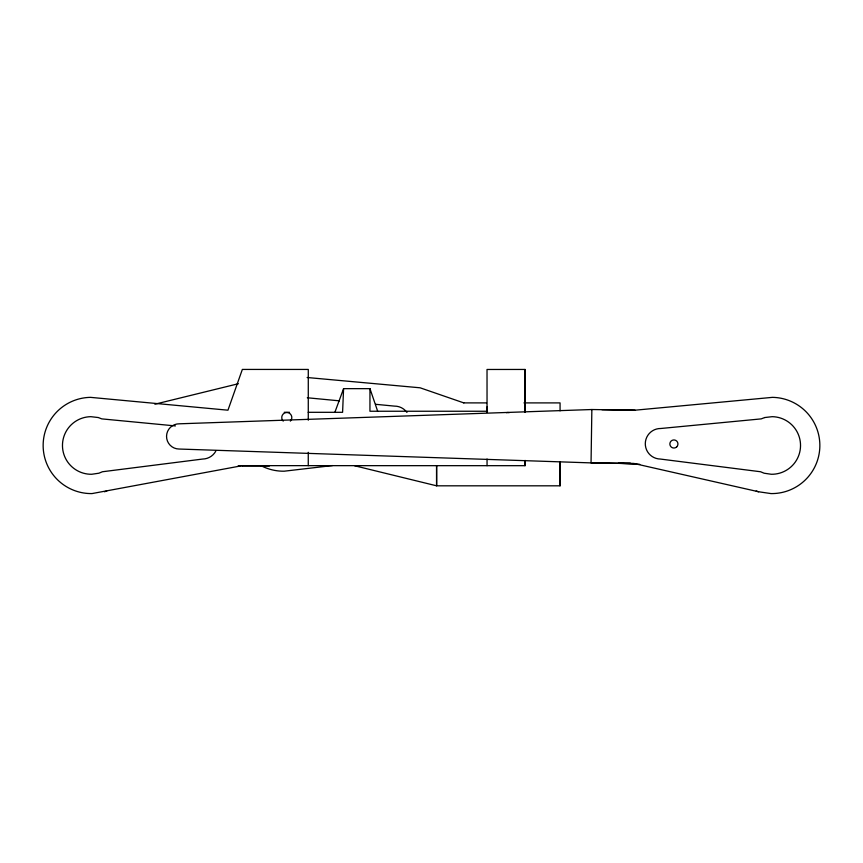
<?xml version="1.0" encoding="UTF-8"?>
<svg xmlns="http://www.w3.org/2000/svg" width="863" height="863" viewBox="0 0 863 863"><rect width="100%" height="100%" fill="white"/><g stroke="black" fill="none" stroke-linecap="round" stroke-linejoin="round"><path stroke-width="1.29" d="M308.264 465.675L308.264 452.309M308.274 420.227L308.285 369.44L242.352 369.429L227.951 410.195L90.529 397.358A48.123 48.123 0 0 0 43.15 446.203A48.123 48.123 0 0 0 91.996 493.582L242.298 465.642L525.06 465.686L525.06 460.378L525.038 465.686M334.876 412.309L343.582 388.652L369.957 388.652L369.947 411.241L487.541 411.252M436.592 465.75L436.592 485.815L560.065 485.815L560.065 461.64L560.065 485.815M487.023 406.948L487.023 412.309L487.045 411.252M525.049 412.223L525.049 369.45L487.023 369.472L487.045 412.32M525.06 411.252L525.06 412.32L525.049 369.472M591.856 409.526L591.047 462.892L634.24 463.55L758.577 491.759L771.004 493.582A48.123 48.123 0 0 0 819.85 446.203A48.123 48.123 0 0 0 772.471 397.358L635.049 410.195L591.856 409.526L179.342 423.809A12.611 12.611 0 0 0 166.548 436.225A12.611 12.611 0 0 0 178.965 449.03L591.047 462.892L634.24 463.55M343.582 388.641L342.589 412.309L308.199 412.309M601.943 409.688L635.049 410.195M601.101 463.075L609.159 462.989M154.865 404.208L238.393 383.722M269.526 465.675L242.276 465.664L269.526 465.686M332.449 465.567L284.154 471.198A48.123 48.123 0 0 1 261.101 465.707M630.357 463.161L618.242 463.323L639.763 464.316M238.264 465.696L242.276 465.686M463.755 402.892L486.549 402.902M523.97 402.902L560.065 402.902L560.065 410.864M284.207 412.298L289.536 412.298M619.041 409.968L624.391 410.335M307.131 377.509L420.108 387.8L463.819 402.902M307.304 397.767L339.439 400.842M375.599 404.305L394.348 406.106A15.286 15.286 0 0 1 406.958 412.428M175.405 425.923L101.758 418.879L98.296 417.541L90.82 416.678A28.803 28.803 0 0 0 62.47 445.912A28.803 28.803 0 0 0 91.705 474.272L98.878 473.215L102.427 471.748L202.654 459.051A15.286 15.286 0 0 0 215.772 451.209M354.553 465.74L436.602 485.815L436.592 465.675M369.957 388.652L377.67 411.241M487.045 459.008L487.056 465.686M106.818 491.004A48.123 48.123 0 0 1 104.423 491.759M283.215 421.122A5.049 5.049 0 0 1 283.226 413.992A5.049 5.049 0 0 1 290.356 413.992A5.049 5.049 0 0 1 290.356 421.122M506.505 412.697A5.049 5.049 0 0 1 509.116 412.697M758.577 491.759A48.123 48.123 0 0 1 756.182 491.004M676.711 446.872L675.858 447.498A4.035 4.035 0 0 1 671.824 447.444L671.004 446.786A4.035 4.035 0 0 1 671.09 441.079A4.035 4.035 0 0 1 676.797 441.166A4.035 4.035 0 0 1 676.711 446.872M764.704 417.541L761.242 418.879L660.821 428.49A15.286 15.286 0 0 0 645.297 443.539A15.286 15.286 0 0 0 660.346 459.051L760.573 471.748L764.122 473.215L771.295 474.272A28.803 28.803 0 0 0 800.53 445.912A28.803 28.803 0 0 0 772.18 416.678L764.704 417.541"/></g></svg>
